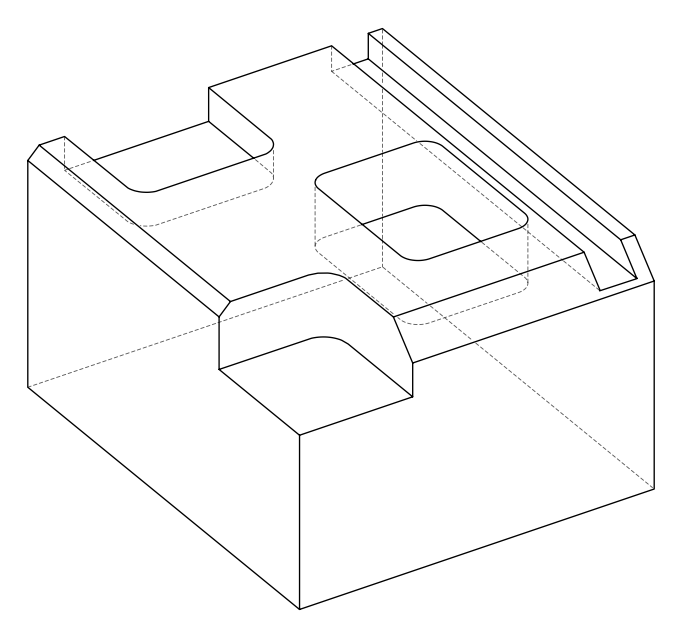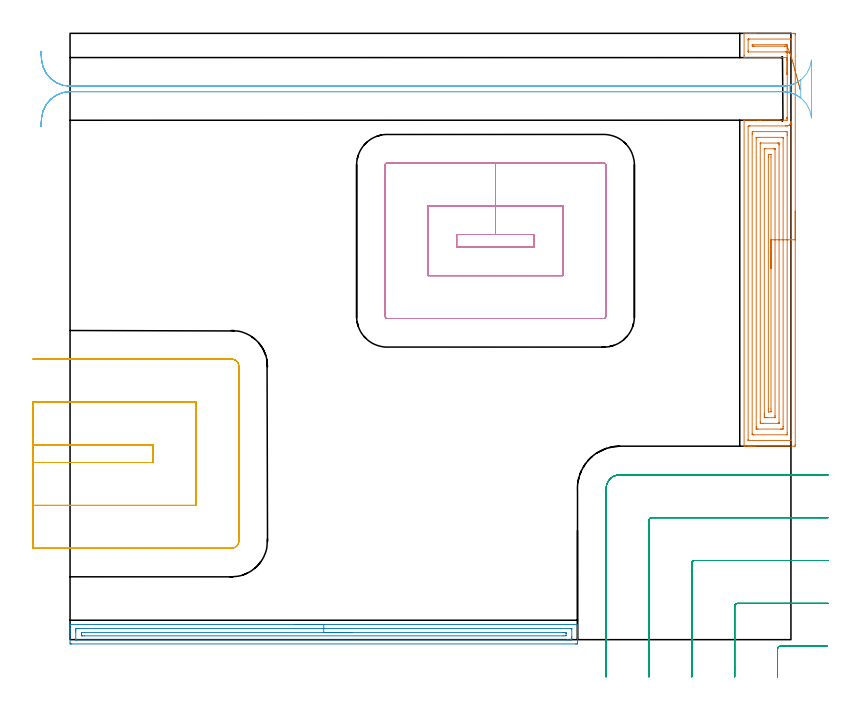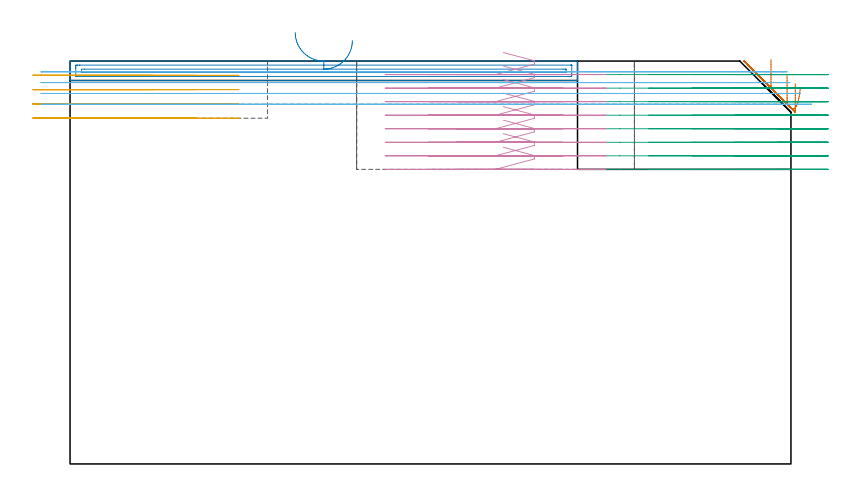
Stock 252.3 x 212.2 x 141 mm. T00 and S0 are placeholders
(PLAN: 6 operations, 1 tool changes, 38.3 min)
(1 AREA_MILL | FG_CHAMFER_SURFACE | UGT0205_001 | 7.57 min | 24145 mm3)
(2 AREA_MILL_1 | FG_CHAMFER_SURFACE_1 | UGT0205_001 | 4.44 min | 4208 mm3)
(3 MILL_CORNER_NOTCH_RECTANGULAR | CORNER_NOTCH_RECTANGULAR | UGT0201_094 | Follow Part, ap 5, ae 75% | 7.99 min | 188566 mm3)
(4 MILL_RECTANGULAR_POCKET | POCKET_RECTANGULAR_STRAIGHT | UGT0201_094 | Follow Part, ap 5, ae 75% | 8.89 min | 270371 mm3)
(5 MILL_SLOT | SLOT_PARTIAL_RECTANGULAR | UGT0201_094 | Follow Part, ap 5, ae 75% | 4.91 min | 117770 mm3)
(6 MILL_RECTANGULAR_SLOT | SLOT_RECTANGULAR | UGT0201_094 | Follow Part, ap 5, ae 75% | 4.5 min | 80259 mm3)
(TOOL UGT0205_001 | Chamfer Mill 20 x 3 x 45 deg. | D20 FL50 Z2)
(TOOL UGT0201_094 | End mill 20 mm | D20 FL38 Z4)
(OP 1 AREA_MILL)
G17 G21 G94 G90
T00 M6
G54
G17 G0 G90 X253.8 Y149.95 S1061 M3
G43 Z151. H0
Z133.1
G94 G1 Y149.912 Z132.228 F250.
Y149.798 Z131.364
Y149.609 Z130.512
Y149.347 Z129.68
Y149.013 Z128.874
Y148.61 Z128.1
Y148.142 Z127.364
Y147.61 Z126.672
Y147.021 Z126.029
Y146.378 Z125.44
Y145.686 Z124.909
Y144.95 Z124.44
Y144.176 Z124.037
Y143.37 Z123.703
Y142.538 Z123.441
Y141.687 Z123.252
Y140.822 Z123.138
Y139.95 Z123.1
Y68.276
X253.796 Y67.91 Z123.102
X253.791 Y67.71 Z123.106
X253.587 Y67.7 Z123.31
X239.973 Z136.921
X239.347 Z137.551
X239.086 Z137.811
X238.46 Z138.437
X238.199 Z138.697
X237.677 Z139.222
X237.313 Z139.587
X236.209 Z140.69
X235.924 Z140.967
X235.903 Y67.709 Z140.988
X235.9 Y67.831 Z141.
Y181.797
X235.901 Y181.798 Z140.999
X235.907 Y181.8 Z140.993
X240.86 Z136.04
X241.746 Z135.147
X250.614 Z126.281
X250.837 Z126.063
X251. Z125.9
X250.999 Y182.399 Z125.899
X250.997 Y182.421 Z125.897
Y182.479
X251. Y182.482 Z125.9
Y182.545
X250.997 Y182.555 Z125.895
X250.995 Y182.559 Z125.894
X251. Y182.568 Z125.9
Y182.587 Z125.894
X250.997 Y182.59 Z125.893
X250.996 Y182.593 Z125.896
X250.998 Y182.596 Z125.897
Y182.6 Z125.895
Y182.603 Z125.892
X251. Y182.638 Z125.9
Y182.642
X250.998 Y182.656 Z125.894
Y182.661 Z125.895
X251. Y182.685 Z125.9
Y182.719
X250.999 Y182.738 Z125.898
X251. Y182.765 Z125.9
Y182.801
Y182.813 Z125.898
Y182.837 Z125.9
Y202.709
X250.995 Y202.72 Z125.894
X251. Y202.736 Z125.9
Y202.778
X250.999 Y202.797 Z125.894
Y202.801 Z125.893
X251. Y202.807 Z125.9
Y202.844
X250.998 Y202.886 Z125.892
Y202.888 Z125.894
X251. Y202.897 Z125.9
Y202.94
Y202.975 Z125.899
X250.992 Y202.979 Z125.887
X250.998 Y202.987 Z125.895
X251. Y203.067 Z125.9
Y203.7
X236.373 Z140.525
X235.974 Y203.706 Z140.924
X235.906 Y203.71 Z140.992
X235.9 Y204.501 Z141.
Y212.069
X235.903 Y212.191 Z140.988
X235.924 Y212.2 Z140.967
X236.209 Z140.689
X236.948 Z139.952
X237.677 Z139.222
X238.199 Z138.697
X238.46 Z138.437
X239.086 Z137.811
X239.347 Z137.551
X239.973 Z136.921
X253.274 Z123.623
X253.589 Y212.198 Z123.308
X253.791 Y212.19 Z123.105
X253.799 Y211.987 Z123.099
X253.8 Y211.624 Z123.1
Y139.95
X252.386 Z124.514
Y70.059
X252.382 Y69.835 Z124.518
X252.379 Y69.727 Z124.521
X252.371 Y69.71 Z124.529
X252.313 Y69.706 Z124.587
X252.211 Y69.703 Z124.689
X251.856 Y69.7 Z125.044
X237.447 Y69.701 Z139.453
X237.372 Y69.703 Z139.528
X237.341 Y69.706 Z139.559
X237.323 Y69.709 Z139.577
X237.321 Y69.726 Z139.579
X237.318 Y69.835 Z139.582
X237.314 Y70.055 Z139.586
Y179.569
X237.321 Y179.783 Z139.579
X237.743 Y179.794 Z139.157
X237.972 Y179.799 Z138.928
X250.385 Y179.8 Z126.515
X250.614 Y179.803 Z126.286
X250.943 Y179.81 Z125.957
X251.103 Y179.815 Z125.797
X251.236 Y179.837 Z125.664
X251.501 Y179.94 Z125.399
X251.666 Y180.047 Z125.234
X251.799 Y180.162 Z125.101
X251.909 Y180.281 Z124.991
X252.042 Y180.461 Z124.858
X252.116 Y180.588 Z124.784
X252.165 Y180.684 Z124.735
X252.284 Y180.984 Z124.616
X252.381 Y181.359 Z124.519
X252.382 Z124.518
X252.385 Y181.354 Z124.515
X252.386 Y139.95 Z124.514
X250.972 Z125.928
X250.971 Y72.369 Z125.929
X250.97 Y71.838 Z125.93
X250.968 Y71.748 Z125.932
X250.965 Y71.713 Z125.935
X250.888 Y71.707 Z126.012
X250.75 Y71.701 Z126.15
X239.223 Y71.7 Z137.677
X239.086 Y71.702 Z137.814
X238.949 Y71.709 Z137.951
X238.735 Y71.727 Z138.165
X238.733 Y71.838 Z138.167
X238.729 Y72.196 Z138.171
Y176.9
X238.73 Y177.257 Z138.17
X238.735 Y177.79 Z138.165
X239.076 Y177.8 Z137.824
X239.086 Z137.814
X250.604 Z126.296
X250.964 Y177.79 Z125.936
X250.969 Y177.434 Z125.931
X250.971 Y176.9 Z125.929
X250.972 Y176.541 Z125.928
Y139.95
X249.557 Z127.343
Y74.68
X249.556 Y74.509 Z127.344
X249.551 Y73.795 Z127.349
X249.539 Y73.71 Z127.361
X249.444 Y73.707 Z127.456
X249.243 Y73.703 Z127.657
X248.84 Y73.7 Z128.06
X248.759 Z128.141
X240.778 Z136.122
X240.425 Y73.701 Z136.475
X240.249 Y73.705 Z136.651
X240.162 Y73.71 Z136.738
X240.149 Y73.713 Z136.751
X240.147 Y73.726 Z136.753
X240.145 Y73.758 Z136.755
X240.143 Y74.338 Z136.757
Y74.509
Y175.479
X240.145 Y175.659 Z136.755
X240.147 Y175.748 Z136.753
X240.149 Y175.785 Z136.751
X240.19 Y175.792 Z136.71
X240.86 Y175.799 Z136.04
X241.068 Y175.8 Z135.832
X249.05 Y175.799 Z127.85
X249.535 Y175.79 Z127.365
X249.551 Y175.783 Z127.349
X249.553 Y175.756 Z127.347
X249.555 Y175.69 Z127.345
X249.557 Y175.557 Z127.343
Y175.29
Y139.95
X248.143 Z128.757
X248.142 Y76.1 Z128.758
X248.14 Y75.909 Z128.76
X248.136 Y75.783 Z128.764
X248.131 Y75.709 Z128.769
X248.1 Y75.708 Z128.8
X247.954 Y75.704 Z128.946
X247.653 Y75.7 Z129.247
X242.633 Y75.701 Z134.267
X242.332 Y75.702 Z134.568
X241.746 Y75.71 Z135.154
X241.564 Y75.728 Z135.336
X241.559 Y76.099 Z135.341
X241.558 Y76.289 Z135.342
X241.557 Y173.528 Z135.343
X241.56 Y173.719 Z135.34
X241.563 Y173.772 Z135.337
X241.566 Y173.791 Z135.334
X241.575 Y173.793 Z135.325
X241.631 Y173.797 Z135.269
X241.746 Y173.799 Z135.154
X247.494 Y173.8 Z129.406
X247.954 Y173.796 Z128.946
X248.106 Y173.792 Z128.794
X248.128 Y173.791 Z128.772
X248.136 Y173.755 Z128.764
X248.139 Y173.655 Z128.761
X248.142 Y173.529 Z128.758
X248.143 Y173.338 Z128.757
Y173.148
Y139.95
X246.729 Z130.171
Y78.41
X246.727 Y78.07 Z130.173
X246.724 Y77.795 Z130.176
X246.722 Y77.729 Z130.178
X246.712 Y77.71 Z130.188
X246.671 Y77.707 Z130.229
X246.547 Y77.702 Z130.353
X243.888 Y77.7 Z133.012
X243.52 Y77.701 Z133.38
X242.998 Y77.704 Z133.902
X242.982 Y77.71 Z133.918
X242.978 Y77.724 Z133.922
X242.974 Y78.07 Z133.926
X242.972 Y78.621 Z133.928
X242.971 Y78.96 Z133.929
X242.972 Y171.558 Z133.928
X242.973 Y171.695 Z133.927
X242.976 Y171.763 Z133.924
X242.977 Y171.789 Z133.923
X243.038 Y171.792 Z133.862
X243.28 Y171.799 Z133.62
X246.18 Y171.8 Z130.72
X246.421 Y171.798 Z130.479
X246.582 Y171.795 Z130.318
X246.71 Y171.79 Z130.19
X246.723 Y171.783 Z130.177
X246.725 Y171.772 Z130.175
X246.727 Y171.741 Z130.173
X246.728 Y171.558 Z130.172
X246.729 Y139.95 Z130.171
X245.315 Z131.585
Y80.741
X245.312 Y79.851 Z131.588
X245.311 Y79.833 Z131.589
X245.293 Y79.71 Z131.607
X244.552 Y79.705 Z132.348
X244.407 Y79.71 Z132.493
X244.389 Y79.851 Z132.511
X244.387 Y79.87 Z132.513
X244.385 Y80.762 Z132.515
Y168.908
X244.391 Y169.777 Z132.509
X244.392 Y169.791 Z132.508
X244.407 Y169.792 Z132.493
X245.272 Y169.798 Z131.628
X245.293 Y169.794 Z131.607
X245.308 Y169.789 Z131.592
X245.311 Y169.777 Z131.589
X245.313 Y169.757 Z131.587
X245.315 Y168.887 Z131.585
Y139.95
Y139.078 Z131.623
Y138.214 Z131.737
Y137.362 Z131.926
Y136.53 Z132.188
Y135.724 Z132.522
Y134.95 Z132.925
Y134.214 Z133.394
Y133.522 Z133.925
Y132.879 Z134.514
Y132.29 Z135.157
Y131.759 Z135.85
Y131.29 Z136.585
Y130.887 Z137.359
Y130.553 Z138.165
Y130.291 Z138.997
Y130.102 Z139.849
Y129.988 Z140.714
Y129.95 Z141.585
G0 Z151.
X255.559 Y192.432
Z131.676
G1 X255.492 Y192.68 Z130.843
X255.406 Y192.998 Z130.035
X255.302 Y193.382 Z129.258
X255.181 Y193.83 Z128.52
X255.043 Y194.338 Z127.824
X254.89 Y194.903 Z127.177
X254.723 Y195.521 Z126.584
X254.543 Y196.186 Z126.049
X254.352 Y196.893 Z125.575
X254.15 Y197.637 Z125.168
X253.94 Y198.413 Z124.829
X253.724 Y199.215 Z124.561
X253.501 Y200.036 Z124.367
X253.276 Y200.87 Z124.248
X253.048 Y201.711 Z124.204
X252.82 Y202.553 Z124.237
X252.594 Y203.388 Z124.345
X252.371 Y204.211 Z124.529
X252.351 Y204.286 Z124.549
X252.291 Y204.501 Z124.609
X252.269 Y204.572 Z124.631
X252.244 Y204.645 Z124.656
X252.146 Y204.855 Z124.754
X252.016 Y205.077 Z124.884
X251.872 Y205.262 Z125.028
X251.743 Y205.391 Z125.157
X251.501 Y205.56 Z125.399
X251.383 Y205.615 Z125.517
X251.228 Y205.666 Z125.672
X250.903 Y205.69 Z125.997
X250.614 Y205.695 Z126.286
X250.307 Y205.699 Z126.593
X237.462 Y205.701 Z139.438
X237.379 Y205.703 Z139.521
X237.341 Y205.706 Z139.559
X237.322 Y205.71 Z139.578
X237.32 Y205.728 Z139.58
X237.317 Y205.838 Z139.583
X237.314 Y206.28 Z139.586
Y209.842
X237.318 Y210.065 Z139.582
X237.321 Y210.173 Z139.579
X237.328 Y210.19 Z139.572
X237.387 Y210.194 Z139.513
X237.488 Y210.197 Z139.412
X237.844 Y210.2 Z139.056
X252.253 Y210.199 Z124.647
X252.328 Y210.197 Z124.572
X252.359 Y210.194 Z124.541
X252.377 Y210.191 Z124.523
X252.379 Y210.174 Z124.521
X252.382 Y210.065 Z124.518
X252.386 Y209.845 Z124.514
Y204.503
X252.371 Y204.211 Z124.529
X250.964 Y207.71 Z125.936
X250.614 Y207.706 Z126.286
X250.088 Y207.701 Z126.812
X239.446 Z137.454
X239.086 Y207.706 Z137.814
X238.735 Y207.713 Z138.165
X238.732 Y208.062 Z138.168
X238.733 Y208.152 Z138.167
X238.735 Y208.187 Z138.165
X238.812 Y208.193 Z138.088
X238.95 Y208.199 Z137.95
X250.477 Y208.2 Z126.423
X250.614 Y208.197 Z126.286
X250.751 Y208.19 Z126.149
X250.965 Y208.173 Z125.935
X250.966 Y208.062 Z125.934
X250.964 Y207.71 Z125.936
X250.962 Y206.839 Z125.976
X250.959 Y205.974 Z126.093
X250.957 Y205.123 Z126.284
X250.954 Y204.292 Z126.549
X250.952 Y203.487 Z126.885
X250.95 Y202.715 Z127.29
X250.947 Y201.98 Z127.761
X250.945 Y201.29 Z128.294
X250.943 Y200.648 Z128.886
X250.942 Y200.061 Z129.531
X250.94 Y199.532 Z130.224
X250.939 Y199.065 Z130.961
X250.937 Y198.665 Z131.736
X250.936 Y198.333 Z132.543
Y198.074 Z133.376
X250.935 Y197.887 Z134.229
Y197.776 Z135.094
Y197.741 Z135.965
G0 Z151.
M5
M2
(OP 2 AREA_MILL_1)
G17 G21 G94 G90
T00 M6
G54
G17 G0 G90 X78.8 Y5.3 S1061 M3
G43 Z151. H0
G94 G1 X78.838 Z150.128 F250.
X78.952 Z149.263
X79.141 Z148.412
X79.403 Z147.58
X79.737 Z146.774
X80.14 Z146.
X80.608 Z145.264
X81.14 Z144.572
X81.729 Z143.929
X82.372 Z143.339
X83.064 Z142.808
X83.8 Z142.34
X84.574 Z141.937
X85.38 Z141.603
X86.212 Z141.341
X87.064 Z141.152
X87.928 Z141.038
X88.8 Z141.
X177.46
X177.59 Y5.297 Z140.988
X177.598 Y5.194 Z140.886
X177.6 Y5.084 Z140.783
Y4.407 Z140.107
Y3.761 Z139.46
Y3.21 Z138.906
Y2.935 Z138.632
Y2.337 Z138.034
Y2.062 Z137.759
Y1.463 Z137.157
Y-0.858 Z134.838
X177.597 Y-1.158 Z134.538
X177.59 Y-1.492 Z134.204
X177.36 Y-1.497 Z134.201
X177.014 Y-1.5 Z134.2
X0.586
X0.239 Y-1.497 Z134.201
X0.01 Y-1.492 Z134.204
X0. Y-1.158 Z134.538
Y1.463 Z137.157
Y2.062 Z137.759
Y2.337 Z138.034
Y2.935 Z138.632
Y3.21 Z138.906
Y3.761 Z139.46
Y4.084 Z139.783
Y5.084 Z140.783
X0.002 Y5.194 Z140.886
X0.01 Y5.297 Z140.988
X0.14 Y5.3 Z141.
X88.8
Y3.886 Z139.586
X175.232 Y3.885 Z139.585
X175.436 Y3.884 Z139.584
X175.563 Y3.88 Z139.58
X175.587 Y3.879 Z139.579
X175.592 Y3.864 Z139.564
X175.596 Y3.843 Z139.543
X175.599 Y3.724 Z139.424
X175.6 Y1.103 Z136.803
X175.596 Y0.59 Z136.29
X175.591 Y0.238 Z135.938
X175.567 Y-0.079 Z135.621
X175.232 Y-0.083 Z135.617
X175.029 Y-0.085 Z135.615
X174.341 Y-0.086 Z135.614
X174.139
X2.368 Y-0.085 Z135.615
X2.164 Y-0.084 Z135.616
X2.037 Y-0.08 Z135.62
X2.013 Y-0.079 Z135.621
X2.008 Y-0.064 Z135.636
X2.004 Y-0.043 Z135.657
X2.001 Y0.076 Z135.776
X2. Y2.697 Z138.397
X2.004 Y3.21 Z138.91
X2.009 Y3.562 Z139.262
X2.033 Y3.879 Z139.579
X2.368 Y3.883 Z139.583
X2.571 Y3.885 Z139.585
X3.259 Y3.886 Z139.586
X3.461
X88.8
Y2.471 Z138.171
X172.559
X173.314 Y2.47 Z138.17
X173.45 Y2.468 Z138.168
X173.578 Y2.465 Z138.165
X173.59 Y2.337 Z138.037
X173.596 Y2.194 Z137.894
X173.59 Y1.463 Z137.163
X173.58 Y1.336 Z137.036
X172.559 Y1.329 Z137.029
X5.041
X4.286 Y1.33 Z137.03
X4.15 Y1.332 Z137.032
X4.022 Y1.335 Z137.035
X4.01 Y1.463 Z137.163
X4.004 Y1.606 Z137.306
X4.01 Y2.337 Z138.037
X4.02 Y2.464 Z138.164
X5.041 Y2.471 Z138.171
X88.8
X89.672 Z138.21
X90.536 Z138.323
X91.388 Z138.512
X92.22 Z138.775
X93.026 Z139.108
X93.8 Z139.511
X94.536 Z139.98
X95.228 Z140.511
X95.871 Z141.1
X96.46 Z141.744
X96.992 Z142.436
X97.46 Z143.171
X97.863 Z143.945
X98.197 Z144.751
X98.459 Z145.583
X98.648 Z146.435
X98.762 Z147.3
X98.8 Z148.171
G0 Z151.
M5
M2
(OP 3 MILL_CORNER_NOTCH_RECTANGULAR)
G17 G21 G94 G90
T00 M6
G54
G17 G0 G90 X265.032 Y-2.3 S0 M3
G43 Z151. H0
Z136.262
G94 G1 X262.032 F250.
X248.595 F500.
G3 X247.6 Y-3.295 R1.
G1 Y-10.
Y-13. F250.
G0 Z151.
X265.3 Y12.7
Z136.262
G1 X262.3
X233.596 F500.
G3 X232.6 Y11.704 R1.
G1 Y-10.
Y-13. F250.
G0 Z151.
X265.3 Y27.7
Z136.262
G1 X262.3
X218.596 F500.
G3 X217.6 Y26.704 R1.
G1 Y-10.
Y-13. F250.
G0 Z151.
X265.3 Y42.7
Z136.262
G1 X262.3
X203.596 F500.
G3 X202.6 Y41.704 R1.
G1 Y-10.
Y-13. F250.
G0 Z151.
X265.3 Y57.7
Z136.262
G1 X262.3
X192.4 F500.
G3 X187.6 Y52.9 R4.8
G1 Y-10.
Y-13. F250.
G0 Z151.
X265.032 Y-2.3
Z131.525
G1 X262.032
X248.595 F500.
G3 X247.6 Y-3.295 R1.
G1 Y-10.
Y-13. F250.
G0 Z151.
X265.3 Y12.7
Z131.525
G1 X262.3
X233.595 F500.
G3 X232.6 Y11.705 R1.
G1 Y-10.
Y-13. F250.
G0 Z151.
X265.3 Y27.7
Z131.525
G1 X262.3
X218.596 F500.
G3 X217.6 Y26.704 R1.
G1 Y-10.
Y-13. F250.
G0 Z151.
X265.3 Y42.7
Z131.525
G1 X262.3
X203.596 F500.
G3 X202.6 Y41.704 R1.
G1 Y-10.
Y-13. F250.
G0 Z151.
X265.3 Y57.7
Z131.525
G1 X262.3
X192.4 F500.
G3 X187.6 Y52.9 R4.8
G1 Y-10.
Y-13. F250.
G0 Z151.
X265.032 Y-2.3
Z126.787
G1 X262.032
X248.595 F500.
G3 X247.6 Y-3.295 R1.
G1 Y-10.
Y-13. F250.
G0 Z151.
X265.3 Y12.7
Z126.787
G1 X262.3
X233.595 F500.
G3 X232.6 Y11.705 R1.
G1 Y-10.
Y-13. F250.
G0 Z151.
X265.3 Y27.7
Z126.787
G1 X262.3
X218.596 F500.
G3 X217.6 Y26.704 R1.
G1 Y-10.
Y-13. F250.
G0 Z151.
X265.3 Y42.7
Z126.787
G1 X262.3
X203.596 F500.
G3 X202.6 Y41.704 R1.
G1 Y-10.
Y-13. F250.
G0 Z151.
X265.3 Y57.7
Z126.787
G1 X262.3
X192.4 F500.
G3 X187.6 Y52.9 R4.8
G1 Y-10.
Y-13. F250.
G0 Z151.
X265.032 Y-2.3
Z122.05
G1 X262.032
X248.595 F500.
G3 X247.6 Y-3.295 R1.
G1 Y-10.
Y-13. F250.
G0 Z151.
X265.3 Y12.7
Z122.05
G1 X262.3
X233.596 F500.
G3 X232.6 Y11.704 R1.
G1 Y-10.
Y-13. F250.
G0 Z151.
X265.3 Y27.7
Z122.05
G1 X262.3
X218.596 F500.
G3 X217.6 Y26.704 R1.
G1 Y-10.
Y-13. F250.
G0 Z151.
X265.3 Y42.7
Z122.05
G1 X262.3
X203.596 F500.
G3 X202.6 Y41.704 R1.
G1 Y-10.
Y-13. F250.
G0 Z151.
X265.3 Y57.7
Z122.05
G1 X262.3
X192.4 F500.
G3 X187.6 Y52.9 R4.8
G1 Y-10.
Y-13. F250.
G0 Z151.
X265.032 Y-2.3
Z117.312
G1 X262.032
X248.595 F500.
G3 X247.6 Y-3.295 R1.
G1 Y-10.
Y-13. F250.
G0 Z151.
X265.3 Y12.7
Z117.312
G1 X262.3
X233.596 F500.
G3 X232.6 Y11.704 R1.
G1 Y-10.
Y-13. F250.
G0 Z151.
X265.3 Y27.7
Z117.312
G1 X262.3
X218.596 F500.
G3 X217.6 Y26.704 R1.
G1 Y-10.
Y-13. F250.
G0 Z151.
X265.3 Y42.7
Z117.312
G1 X262.3
X203.596 F500.
G3 X202.6 Y41.704 R1.
G1 Y-10.
Y-13. F250.
G0 Z151.
X265.3 Y57.7
Z117.312
G1 X262.3
X192.4 F500.
G3 X187.6 Y52.9 R4.8
G1 Y-10.
Y-13. F250.
G0 Z151.
X265.032 Y-2.3
Z112.575
G1 X262.032
X248.595 F500.
G3 X247.6 Y-3.295 R1.
G1 Y-10.
Y-13. F250.
G0 Z151.
X265.3 Y12.7
Z112.575
G1 X262.3
X233.596 F500.
G3 X232.6 Y11.704 R1.
G1 Y-10.
Y-13. F250.
G0 Z151.
X265.3 Y27.7
Z112.575
G1 X262.3
X218.596 F500.
G3 X217.6 Y26.704 R1.
G1 Y-10.
Y-13. F250.
G0 Z151.
X265.3 Y42.7
Z112.575
G1 X262.3
X203.596 F500.
G3 X202.6 Y41.704 R1.
G1 Y-10.
Y-13. F250.
G0 Z151.
X265.3 Y57.7
Z112.575
G1 X262.3
X192.4 F500.
G3 X187.6 Y52.9 R4.8
G1 Y-10.
Y-13. F250.
G0 Z151.
X265.032 Y-2.3
Z107.837
G1 X262.032
X248.595 F500.
G3 X247.6 Y-3.295 R1.
G1 Y-10.
Y-13. F250.
G0 Z151.
X265.3 Y12.7
Z107.837
G1 X262.3
X233.596 F500.
G3 X232.6 Y11.704 R1.
G1 Y-10.
Y-13. F250.
G0 Z151.
X265.3 Y27.7
Z107.837
G1 X262.3
X218.596 F500.
G3 X217.6 Y26.704 R1.
G1 Y-10.
Y-13. F250.
G0 Z151.
X265.3 Y42.7
Z107.837
G1 X262.3
X203.596 F500.
G3 X202.6 Y41.704 R1.
G1 Y-10.
Y-13. F250.
G0 Z151.
X265.3 Y57.7
Z107.837
G1 X262.3
X192.4 F500.
G3 X187.6 Y52.9 R4.8
G1 Y-10.
Y-13. F250.
G0 Z151.
X265.032 Y-2.3
Z103.1
G1 X262.032
X248.595 F500.
G3 X247.6 Y-3.295 R1.
G1 Y-10.
Y-13. F250.
G0 Z151.
X265.3 Y12.7
Z103.1
G1 X262.3
X233.596 F500.
G3 X232.6 Y11.704 R1.
G1 Y-10.
Y-13. F250.
G0 Z151.
X265.3 Y27.7
Z103.1
G1 X262.3
X218.596 F500.
G3 X217.6 Y26.704 R1.
G1 Y-10.
Y-13. F250.
G0 Z151.
X265.3 Y42.7
Z103.1
G1 X262.3
X203.596 F500.
G3 X202.6 Y41.704 R1.
G1 Y-10.
Y-13. F250.
G0 Z151.
X265.3 Y57.7
Z103.1
G1 X262.3
X192.4 F500.
G3 X187.6 Y52.9 R4.8
G1 Y-10.
Y-13. F250.
G0 Z151.
M5
M2
(OP 4 MILL_RECTANGULAR_POCKET)
G17 G21 G94 G90
T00 M6
G54
G17 G0 G90 X151.623 Y137.4 S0 M3
G43 Z151. H0
Z144.
G94 G1 X162.5 Z141.085 F250.
Y141.8 Z139.907
X148.9 Z136.262
X135.3 F500.
Y137.4
X162.5
Y141.8
X148.9
Y151.8
X125.3
Y127.4
X172.5
Y151.8
X148.9
Y166.8
X111.
G3 X110.3 Y166.1 R0.7
G1 Y113.1
G3 X111. Y112.4 R0.7
G1 X186.8
G3 X187.5 Y113.1 R0.7
G1 Y166.1
G3 X186.8 Y166.8 R0.7
G1 X148.9
X147.9
G0 X151.623 Y137.4 Z139.262
G1 X162.5 Z136.348 F250.
Y141.8 Z135.169
X148.9 Z131.525
X135.3 F500.
Y137.4
X162.5
Y141.8
X148.9
Y151.8
X125.3
Y127.4
X172.5
Y151.8
X148.9
Y166.8
X111.
G3 X110.3 Y166.1 R0.7
G1 Y113.1
G3 X111. Y112.4 R0.7
G1 X186.8
G3 X187.5 Y113.1 R0.7
G1 Y166.1
G3 X186.8 Y166.8 R0.7
G1 X148.9
X147.9
G0 X151.623 Y137.4 Z134.525
G1 X162.5 Z131.611 F250.
Y141.8 Z130.432
X148.9 Z126.787
X135.3 F500.
Y137.4
X162.5
Y141.8
X148.9
Y151.8
X125.3
Y127.4
X172.5
Y151.8
X148.9
Y166.8
X111.
G3 X110.3 Y166.1 R0.7
G1 Y113.1
G3 X111. Y112.4 R0.7
G1 X186.8
G3 X187.5 Y113.1 R0.7
G1 Y166.1
G3 X186.8 Y166.8 R0.7
G1 X148.9
X147.9
G0 X151.623 Y137.4 Z129.787
G1 X162.5 Z126.873 F250.
Y141.8 Z125.694
X148.9 Z122.05
X135.3 F500.
Y137.4
X162.5
Y141.8
X148.9
Y151.8
X125.3
Y127.4
X172.5
Y151.8
X148.9
Y166.8
X111.
G3 X110.3 Y166.1 R0.7
G1 Y113.1
G3 X111. Y112.4 R0.7
G1 X186.8
G3 X187.5 Y113.1 R0.7
G1 Y166.1
G3 X186.8 Y166.8 R0.7
G1 X148.9
X147.9
G0 X151.623 Y137.4 Z125.05
G1 X162.5 Z122.136 F250.
Y141.8 Z120.957
X148.9 Z117.312
X135.3 F500.
Y137.4
X162.5
Y141.8
X148.9
Y151.8
X125.3
Y127.4
X172.5
Y151.8
X148.9
Y166.8
X111.
G3 X110.3 Y166.1 R0.7
G1 Y113.1
G3 X111. Y112.4 R0.7
G1 X186.8
G3 X187.5 Y113.1 R0.7
G1 Y166.1
G3 X186.8 Y166.8 R0.7
G1 X148.9
X147.9
G0 X151.623 Y137.4 Z120.312
G1 X162.5 Z117.398 F250.
Y141.8 Z116.219
X148.9 Z112.575
X135.3 F500.
Y137.4
X162.5
Y141.8
X148.9
Y151.8
X125.3
Y127.4
X172.5
Y151.8
X148.9
Y166.8
X111.
G3 X110.3 Y166.1 R0.7
G1 Y113.1
G3 X111. Y112.4 R0.7
G1 X186.8
G3 X187.5 Y113.1 R0.7
G1 Y166.1
G3 X186.8 Y166.8 R0.7
G1 X148.9
X147.9
G0 X151.623 Y137.4 Z115.575
G1 X162.5 Z112.661 F250.
Y141.8 Z111.482
X148.9 Z107.837
X135.3 F500.
Y137.4
X162.5
Y141.8
X148.9
Y151.8
X125.3
Y127.4
X172.5
Y151.8
X148.9
Y166.8
X111.
G3 X110.3 Y166.1 R0.7
G1 Y113.1
G3 X111. Y112.4 R0.7
G1 X186.8
G3 X187.5 Y113.1 R0.7
G1 Y166.1
G3 X186.8 Y166.8 R0.7
G1 X148.9
X147.9
G0 X151.623 Y137.4 Z110.837
G1 X162.5 Z107.923 F250.
Y141.8 Z106.744
X148.9 Z103.1
X135.3 F500.
Y137.4
X162.5
Y141.8
X148.9
Y151.8
X125.3
Y127.4
X172.5
Y151.8
X148.9
Y166.8
X111.
G3 X110.3 Y166.1 R0.7
G1 Y113.1
G3 X111. Y112.4 R0.7
G1 X186.8
G3 X187.5 Y113.1 R0.7
G1 Y166.1
G3 X186.8 Y166.8 R0.7
G1 X148.9
X147.9
G0 Z151.
M5
M2
(OP 5 MILL_SLOT)
G17 G21 G94 G90
T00 M6
G54
G17 G0 G90 X-13. Y62. S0 M3
G43 Z151. H0
Z136.
G94 G1 X-10. F250.
X29.1 F500.
Y68.2
X-10.
X-13. F250.
Y47.
X-10.
X44.1 F500.
Y83.2
X-10.
X-13. F250.
Y32.
X-10.
X56.5 F500.
G3 X59.1 Y34.6 R2.6
G1 Y95.6
G3 X56.5 Y98.2 R2.6
G1 X-10.
X-13. F250.
G0 Y62. Z131.
G1 X-10.
X29.1 F500.
Y68.2
X-10.
X-13. F250.
Y47.
X-10.
X44.1 F500.
Y83.2
X-10.
X-13. F250.
Y32.
X-10.
X56.5 F500.
G3 X59.1 Y34.6 R2.6
G1 Y95.6
G3 X56.5 Y98.2 R2.6
G1 X-10.
X-13. F250.
G0 Y62. Z126.
G1 X-10.
X29.1 F500.
Y68.2
X-10.
X-13. F250.
Y47.
X-10.
X44.1 F500.
Y83.2
X-10.
X-13. F250.
Y32.
X-10.
X56.5 F500.
G3 X59.1 Y34.6 R2.6
G1 Y95.6
G3 X56.5 Y98.2 R2.6
G1 X-10.
X-13. F250.
G0 Y62. Z121.
G1 X-10.
X29.1 F500.
Y68.2
X-10.
X-13. F250.
Y47.
X-10.
X44.1 F500.
Y83.2
X-10.
X-13. F250.
Y32.
X-10.
X56.5 F500.
G3 X59.1 Y34.6 R2.6
G1 Y95.6
G3 X56.5 Y98.2 R2.6
G1 X-10.
X-13. F250.
G0 Z151.
M5
M2
(OP 6 MILL_RECTANGULAR_SLOT)
G17 G21 G94 G90
T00 M6
G54
G17 G0 G90 X-10.202 Y179.583 S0 M3
G43 Z151. H0
Z137.225
G94 G1 X-9.97 Y182.574 F250.
G2 X0. Y191.8 R10. F500.
G1 X249.5
G2 X251. Y191.687 R10.
G1 Y193.813
G2 X249.5 Y193.7 R10.
G1 X0.
G2 X-9.97 Y202.926 R10.
G1 X-10.202 Y205.917 F250.
G0 Y179.583 Z133.45
G1 X-9.97 Y182.574
G2 X0. Y191.8 R10. F500.
G1 X249.5
G2 X251.95 Y191.495 R10.
G1 Y194.005
G2 X249.5 Y193.7 R10.
G1 X0.
G2 X-9.97 Y202.926 R10.
G1 X-10.202 Y205.917 F250.
G0 Y179.583 Z129.675
G1 X-9.97 Y182.574
G2 X0. Y191.8 R10. F500.
G1 X249.5
G2 X255.725 Y189.626 R10.
G1 Y195.873
G2 X249.5 Y193.7 R10.
G1 X0.
G2 X-9.97 Y202.926 R10.
G1 X-10.202 Y205.917 F250.
G0 Y179.583 Z125.9
G1 X-9.97 Y182.574
G2 X0. Y191.8 R10. F500.
G1 X249.5
G2 X259.466 Y182.628 R10.
G1 X259.496
X259.489 Y202.8
X259.459
G2 X249.5 Y193.7 R10.
G1 X0.
G2 X-9.97 Y202.926 R10.
G1 X-10.202 Y205.917 F250.
G0 Z151.
M5
M2
